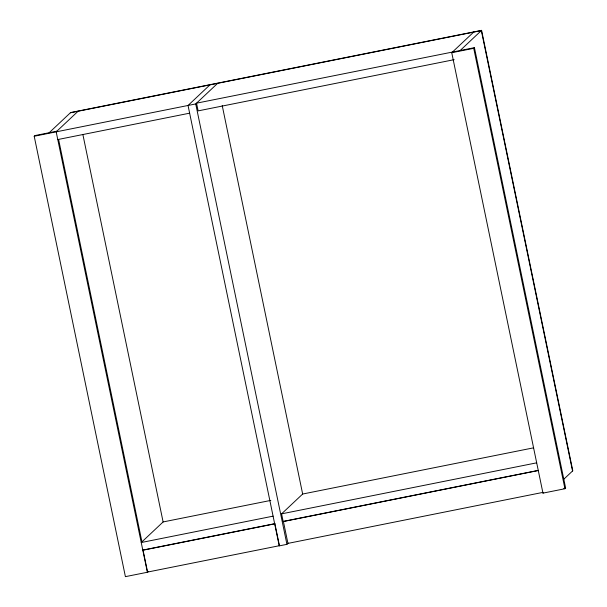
<?xml version="1.0" encoding="UTF-8"?>
<svg xmlns="http://www.w3.org/2000/svg" width="607" height="607" viewBox="0 0 607 607"><rect width="100%" height="100%" fill="white"/><g stroke="black" fill="none" stroke-linecap="round" stroke-linejoin="round"><path stroke-width="0.91" d="M148.29 571.399L147.387 572.257L125.406 576.65L34.204 136.241L34.91 135.581L56.883 131.18M49.19 132.721L70.632 112.553L481.594 30.35L572.796 470.759L563.653 479.355M78.068 111.263L56.178 131.848L147.387 572.257M209.923 84.881L188.041 105.474L279.243 545.883L286.936 544.342L288.302 543.053M34.204 136.241L195.727 103.934L217.617 83.349M454.157 59.668L198.132 110.884L196.539 103.175L474.439 47.665L565.641 488.074L564.935 488.734L542.962 493.127L451.752 52.718L473.642 32.133M460.152 50.518L481.594 30.35M451.752 52.718L473.733 48.325L474.439 47.665M538.272 470.539L283.181 521.565L281.58 513.856L302.665 494.03L533.644 447.822M542.962 493.127L543.66 492.467M70.374 112.796L481.328 30.593L572.538 471.002M57.779 139.557L189.634 113.175M270.828 500.396L163.116 521.944L141.226 542.529L273.089 516.155M281.58 513.856L536.679 462.83M538.477 470.349L283.378 521.375L287.938 543.394L543.037 492.368M142.827 550.23L274.683 523.856M563.804 488.438L565.641 488.074M473.733 48.325L564.935 488.734M222.223 105.595L302.673 494.083M195.727 103.934L286.936 544.342M82.863 134.443L163.124 521.997M58.613 139.527L141.947 541.922M274.88 523.666L143.024 550.041L147.584 572.067L279.44 545.693L274.88 523.666"/></g></svg>
